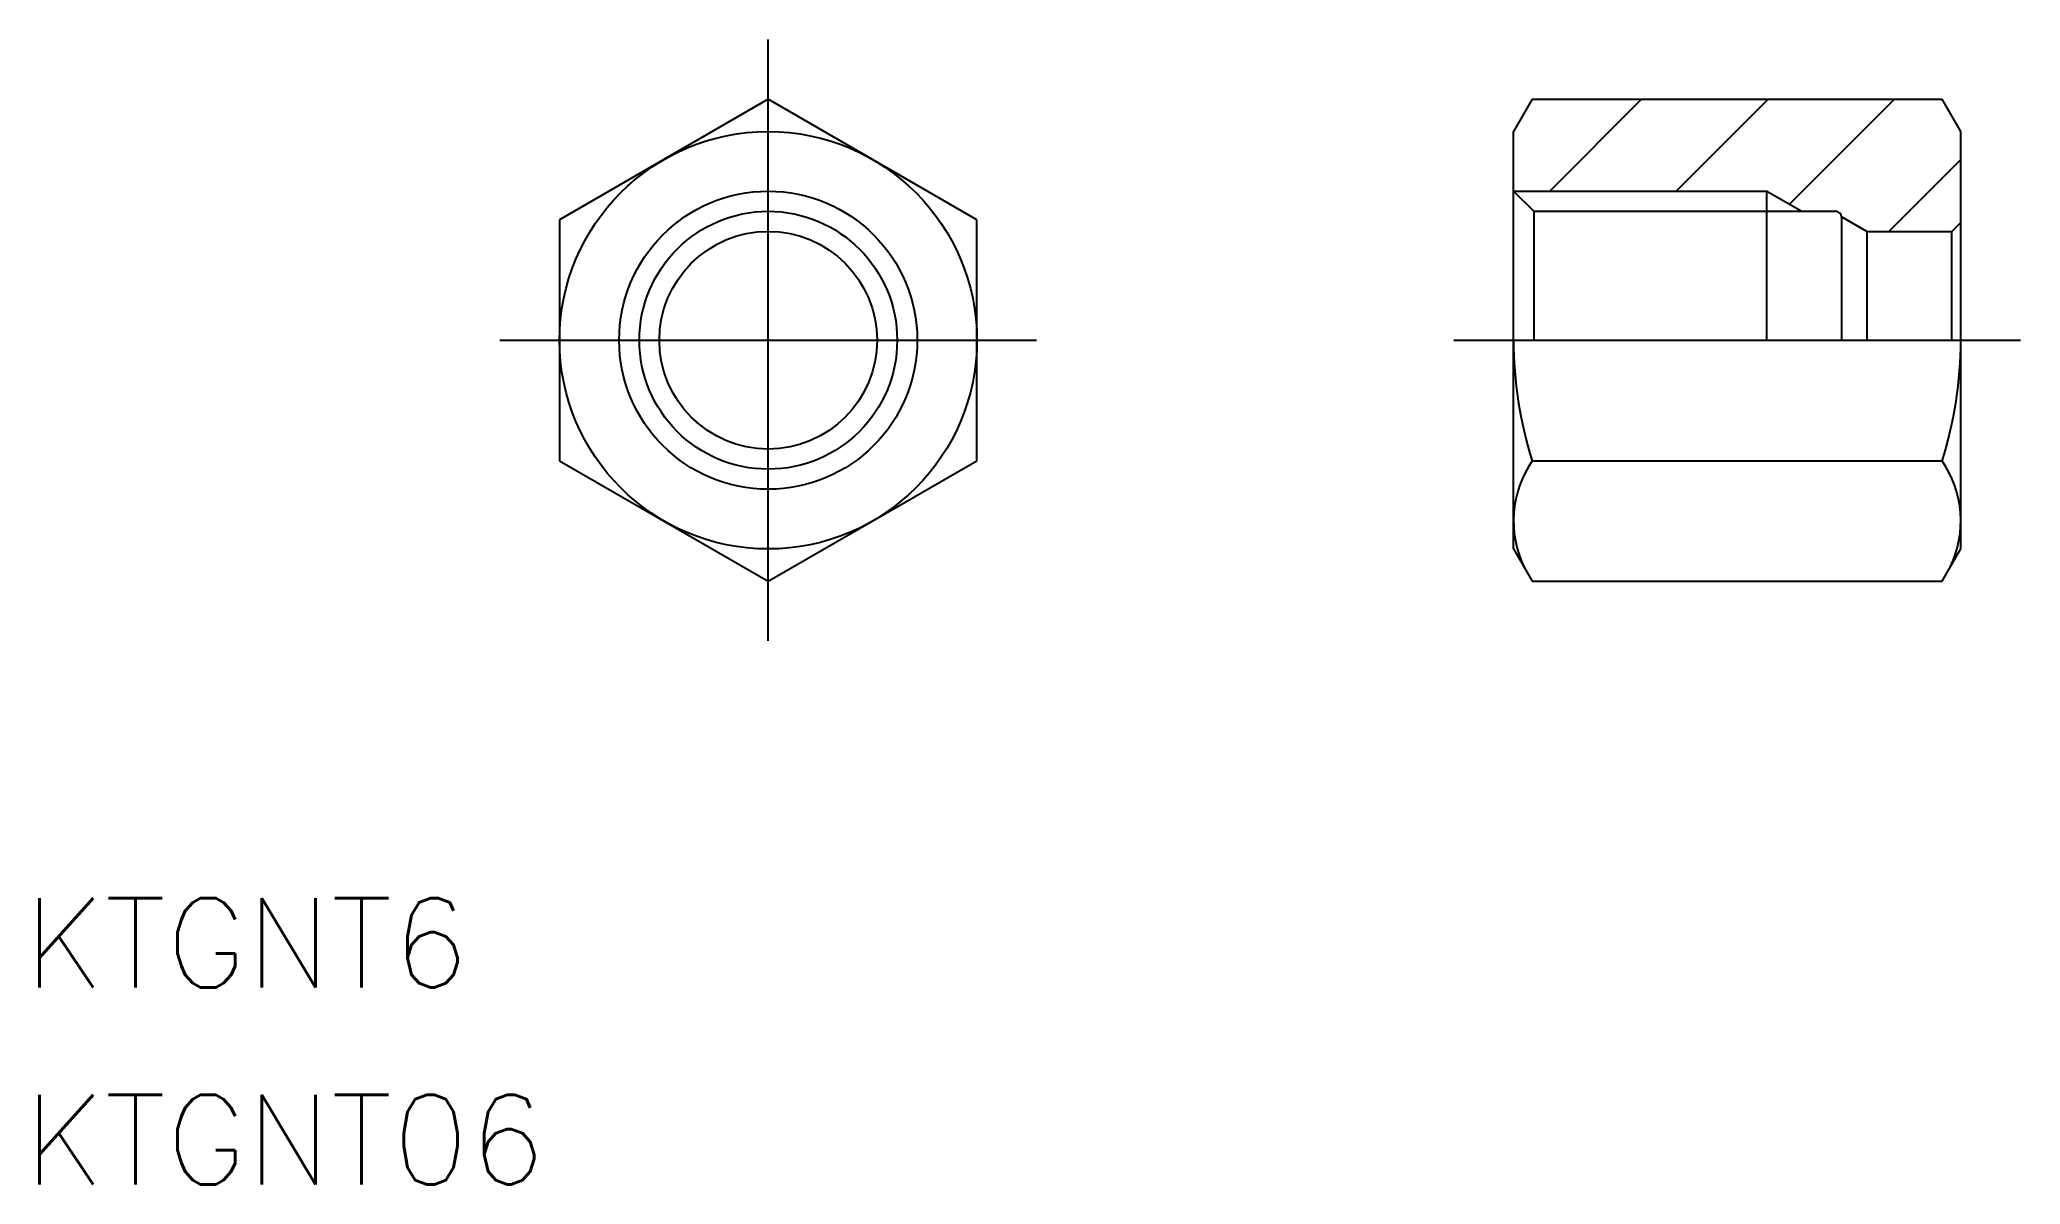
# Model space of a CAD drawing. Extents: x -24.4 to 42, y -28.3 to 10.1.
import ezdxf

# ---------------------------------------------------------------- set-up
doc = ezdxf.new("R2010")
doc.units = 0
doc.linetypes.add('CENTER', pattern=[50.8, 31.75, -6.35, 6.35, -6.35])
doc.layers.get('0').update_dxf_attribs({"linetype": 'CONTINUOUS'})
doc.layers.add('CENTER', color=1, linetype='CENTER')
doc.styles.get("Standard").update_dxf_attribs({"font": 'txt.shx', "height": 3, "bigfont": 'bigfont.shx'})

msp = doc.modelspace()

# ---------------------------------------------------------------- linework, layer by layer
at = {"color": 7, "linetype": 'CONTINUOUS'}
for p, q in [((0, 8.083), (-7, 4.041)), ((7, 4.041), (0, 8.083)), ((25.625, 8.083), (25, 7)), ((25.625, 8.083), (39.375, 8.083)), ((40, 7), (39.375, 8.083)), ((25, -7), (25, 7)), ((40, -7), (40, 7)), ((25, 5), (25.677, 4.324)), ((33.5, 0), (33.5, 5)), ((-7, 4.041), (-7, -4.041)), ((7, -4.041), (7, 4.041)), ((25.677, 4.324), (35.8, 4.324)), ((25.677, 4.324), (25.677, 0)), ((36.85, 3.65), (35.999, 4.141)), ((36, 4.124), (36, 0)), ((36.85, 3.65), (36.85, 0)), ((36.85, 3.65), (39.7, 3.65)), ((40, 3.95), (39.7, 3.65)), ((39.7, 0), (39.7, 3.65)), ((-7, -4.041), (0, -8.083)), ((0, -8.083), (7, -4.041)), ((25.625, -4.041), (39.375, -4.041)), ((25, -7), (25.625, -8.083)), ((39.375, -8.083), (40, -7)), ((25.625, -8.083), (39.375, -8.083))]:
    msp.add_line(p, q, dxfattribs=at)
at = {"color": 3, "linetype": 'CONTINUOUS'}
for p, q in [((26.213, 5), (29.296, 8.083)), ((30.456, 5), (33.539, 8.083)), ((34.26, 4.561), (37.781, 8.083)), ((37.591, 3.65), (40, 6.059)), ((25, 5), (33.5, 5)), ((33.5, 5), (34.672, 4.324))]:
    msp.add_line(p, q, dxfattribs=at)
at = {"color": 7, "linetype": 'CONTINUOUS'}
for radius in [7, 4.324, 3.65]:
    msp.add_circle((0, 0), radius, dxfattribs=at)
at = {"color": 3, "linetype": 'CONTINUOUS'}
msp.add_circle((0, 0), 5, dxfattribs=at)
at = {"color": 7, "linetype": 'CONTINUOUS'}
for centre, radius, start, end in [((35.8, 4.124), 0.2, 0, 90), ((38.375, 0), 13.375, 180, 197.58795), ((26.625, 0), 13.375, 342.41205, 0), ((28.578, -6.062), 3.578, 145.61575, 205.61575), ((36.422, -6.062), 3.578, 334.38425, 34.38425)]:
    msp.add_arc(centre, radius, start, end, dxfattribs=at)
at = {"layer": 'CENTER', "color": 1, "linetype": 'CENTER'}
for p, q in [((0, -10.083), (0, 10.083)), ((-9, 0), (9, 0)), ((23, 0), (42, 0))]:
    msp.add_line(p, q, dxfattribs=at)

# ---------------------------------------------------------------- texts
at = {"color": 7, "linetype": 'CONTINUOUS'}
for s, p in [('KTGNT6', (-24.955, -21.711)), ('KTGNT06', (-24.955, -28.312))]:
    msp.add_text(s, height=3, dxfattribs=at).set_placement(p)

doc.saveas('drawing.dxf')
